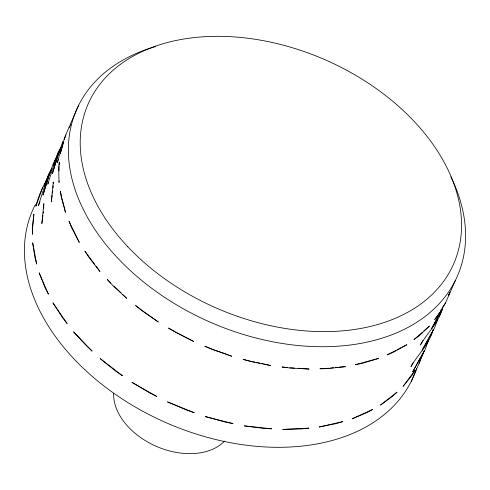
<?xml version="1.0" encoding="UTF-8"?>
<svg xmlns="http://www.w3.org/2000/svg" width="490" height="490" viewBox="0 0 490 490"><rect width="100%" height="100%" fill="white"/><g stroke="black" fill="none" stroke-linecap="round" stroke-linejoin="round"><path stroke-width="0.73" d="M59.082 180.975L59.045 182.464L58.678 167.892L59.321 162.055L59.149 165.007M43.665 208.814L43.849 203.644L41.858 223.563L42.887 215.453M53.073 187.946L53.159 185.728M53.239 183.511L53.294 182.035L51.297 201.954L52.142 195.32M59.063 166.484L59.045 170.808M43.169 213.242L43.353 211.766M52.418 193.109L52.7 190.898M62.12 147.576L63.406 142.529M433.258 329.85L430.324 336.526M62.977 143.692L57.189 162.57L58.641 159.238M61.936 148.292L60.227 153.78C62.518 143.595 65.531 133.366 70.848 124.313M42.606 187.811L35.874 206.204C38.171 197.115 41.822 188.246 46.648 180.191M62.867 141.426L58.261 154.497L52.473 173.374L58.261 154.497L60.919 147.815M64.196 139.693L65.862 134.958M411.263 381.324L419.073 363.439L420.984 358.031M428.334 340.526L425.179 349.468L412.69 371.867L422.141 354.558M433.05 329.727C429.497 343.998 418.093 354.209 410.938 366.618L413.107 362.821M437.772 318.923L434.618 327.865L422.129 350.264L431.58 332.949M442.495 308.118C438.936 322.389 427.531 332.6 420.377 345.009L422.913 340.575M449.747 292.205L448.552 295.586L449.924 292.273M427.66 341.751L426.857 343.753L423.525 347.747M437.098 320.142L436.302 322.144L433.442 325.568M421.265 357.351L423.807 351.214M419.073 363.439L424.383 350.644M45.276 184.118L38.312 205.782L40.051 201.788M49.392 174.342L51.744 168.756L48.706 173.84L44.1 186.911L45.76 181.239L51.744 168.756L48.822 176.106L43.028 194.983L48.822 176.106L53.428 163.035L56.087 158.582M54.715 162.508L47.751 184.179L48.62 182.176M58.243 154.13L59.131 152.035M59.719 150.638L60.895 147.845M427.746 341.659L426.857 343.753L428.75 339.809M437.478 319.351L436.302 322.144L437.558 319.517M69.948 125.22L78.737 105.105M438.054 314.892L434.655 319.59L438.323 315.046L445.441 303.089L455.21 280.733M60.87 147.802L55.205 159.63L53.539 165.302L58.151 152.231L61.189 147.147M439.132 316.234L442.286 309.662M438.434 314.255L439.573 312.344M440.712 310.433L441.466 309.159M68.974 127.455L69.776 126.255M442.225 307.885L445.441 303.089M422.294 332.385L413.94 339.588L418.938 335.962L429.461 326.034L423.838 330.934M395.779 350.571L387.204 354.809L393.341 352.243L406.859 344.727L402.351 346.987M397.102 349.836L401.065 347.63M371.01 360.432L355.471 364.664L362.508 363.262L378.507 358.441L371.732 360.217M329.023 368.204L319.958 368.78L327.632 368.59L345.493 366.655L339.497 367.114M330.517 368.039L333.512 367.714M335.754 367.469L337.996 367.231M290 367.806L294.466 368.045M298.183 368.241L309.086 369.05L290.049 368.033L282.038 366.998L287.826 367.586M251.211 361.381L254.782 362.104M256.209 362.392L259.78 363.115M261.207 363.402L262.634 363.69M263.369 363.862L270.688 365.54L251.199 361.602L243.163 359.384L250.476 361.197M213.352 349.591L223.899 353.278M224.616 353.547L231.77 356.248L212.587 349.548L204.826 346.234L212.654 349.346M175.806 332.153L193.832 341.548L175.683 332.33L168.499 328.049L175.144 331.785M142.688 310.893L158.325 321.985L141.916 310.617L135.589 305.533L142.088 310.476M113.894 286.16L121.024 292.806M122.549 294.312L126.622 298.33L112.578 285.241L107.347 279.545L110.814 283.104M94.644 264.3L84.868 251.088L88.8 257.17L99.936 271.478L96.016 266.095M61.617 197.378L63.853 205.469M64.055 206.204L65.482 212.409L61.324 197.347L60.38 191.192L61.477 196.692M224.549 441.11A62.334 42.354 23.6 0 1 156.665 446.494A62.334 42.354 23.6 0 1 113.662 393.292M416.567 368.523A207.785 141.175 23.6 0 1 167.978 423.513A207.785 141.175 23.6 0 1 35.458 204.391M450.825 176.774A207.785 141.175 23.6 0 1 354.589 344.403A207.785 141.175 23.6 0 1 95.17 229.896A207.785 141.175 23.6 0 1 155.728 46.519M32.61 228.316L32.463 234.275L32.316 228.248L33.859 214.13L32.61 228.316M441.018 311.34L431.568 328.655L441.018 311.34M414.901 370.452L411.955 375.395L403.092 386.39L414.901 370.452M396.925 392.208L392.57 396.318L380.491 405.077L396.925 392.208M372.565 409.487L366.973 412.598L352.139 418.797L372.565 409.487M342.761 421.621L336.14 423.617L319.125 427.011L342.761 421.621M308.657 428.144L301.264 428.946L282.724 429.405L308.657 428.144M271.558 428.805L263.681 428.382L244.32 425.89L271.558 428.805M232.897 423.58L224.83 421.951L205.402 416.604L232.897 423.58M194.156 412.672L186.218 409.897L167.464 401.898L194.156 412.672M156.825 396.496L149.315 392.686L131.957 382.341L156.825 396.496M122.341 375.677L115.548 370.967L100.254 358.68L122.341 375.677M92.022 351.005L86.216 345.591L73.567 331.828L92.022 351.005M67.038 323.443L62.432 317.526L52.92 302.82L67.038 323.443M76.342 236.254L69.01 221.253L71.491 227.495L79.288 242.464L76.342 236.254M48.351 294.043L45.123 287.851L39.12 272.765L48.351 294.043M36.677 263.932L34.955 257.703L32.677 242.82L36.677 263.932M127.835 246.807A199.473 135.528 23.6 0 0 451.584 268.281A199.473 135.528 23.6 0 0 233.216 36.848A199.473 135.528 23.6 0 0 127.835 246.807"/></g></svg>
